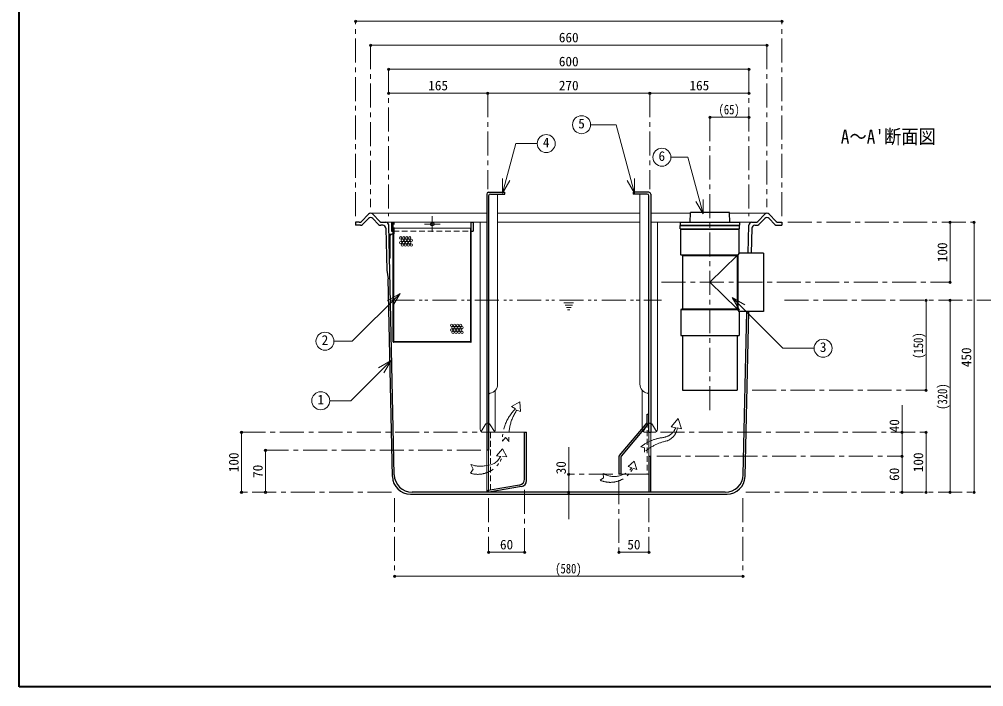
# Model space of a CAD drawing. Units: millimetres at full size, sheet at 1:8. Extents: x -1669 to 1571, y -1130 to 1118.
# Drawn here: x -1669 to -63, y -1130 to -17 of the extents above; entities that cross this region are included whole.
import ezdxf
from ezdxf.enums import TextEntityAlignment as Align

# ---------------------------------------------------------------- set-up
doc = ezdxf.new("R2010")
doc.units = ezdxf.units.MM
doc.header["$LTSCALE"] = 8
doc.header["$PDMODE"] = 32
doc.header["$PDSIZE"] = 4
for name, pattern in [('CHAIN1', [8, 5, -1, 1, -1]), ('DASHED1', [1.8, 1.2, -0.6]), ('DOUBLE_CHAIN1', [8.8, 5, -1, 0.6, -0.6, 0.6, -1])]:
    doc.linetypes.add(name, pattern=pattern)
doc.layers.add('0-0_ﾚｲﾔ1', color=4, linetype='Continuous', lineweight=9)
doc.styles.add('ＭＳ ゴシック', font='')
doc.styles.get('ＭＳ ゴシック').set_extended_font_data('MS Gothic')

msp = doc.modelspace()

# ---------------------------------------------------------------- linework, layer by layer
at = {"layer": '0-0_ﾚｲﾔ1', "color": 1, "lineweight": 40}
for p, q in [((-1668.552, -1129.782), (-1668.552, 1118.218)), ((1571.448, -1129.782), (-1668.552, -1129.782))]:
    msp.add_line(p, q, dxfattribs=at)
at = {"layer": '0-0_ﾚｲﾔ1', "linetype": 'CHAIN1'}
for p, q in [((-1108.552, -345.782), (-1108.552, -20.782)), ((-398.552, -345.782), (-398.552, -20.782)), ((-1083.552, -60.782), (-1083.552, -330.782)), ((-423.552, -60.782), (-423.552, -330.782)), ((-1053.552, -100.782), (-1053.552, -345.782)), ((-453.552, -100.782), (-453.552, -345.782)), ((-888.552, -140.782), (-888.552, -300.782)), ((-618.552, -140.782), (-618.552, -300.782)), ((-518.552, -180.782), (-518.552, -670.782)), ((-980.81, -345.782), (-980.81, -371.782)), ((-993.81, -358.782), (-967.81, -358.782)), ((-388.552, -355.782), (-78.552, -355.782)), ((-599.052, -455.782), (-118.552, -455.782)), ((-394.052, -485.782), (21.448, -485.782)), ((-448.052, -635.782), (-158.552, -635.782)), ((-1298.552, -705.782), (-906.141, -705.782)), ((-600.964, -705.782), (-158.552, -705.782)), ((-900.052, -735.782), (-1258.552, -735.782)), ((-607.052, -745.782), (-198.552, -745.782)), ((-680.052, -775.782), (-753.552, -775.782)), ((-670.052, -785.782), (-670.052, -905.782)), ((-827.052, -905.782), (-827.052, -798.853)), ((-1048.552, -805.782), (-1298.552, -805.782)), ((-1043.552, -815.782), (-1043.552, -945.782)), ((-887.052, -815.782), (-887.052, -905.782)), ((-620.052, -815.782), (-620.052, -905.782)), ((-463.552, -815.782), (-463.552, -945.782)), ((-458.552, -805.782), (-78.552, -805.782))]:
    msp.add_line(p, q, dxfattribs=at)
at = {"layer": '0-0_ﾚｲﾔ1'}
for p, q in [((-1108.552, -20.782), (-398.552, -20.782)), ((-423.552, -60.782), (-1083.552, -60.782)), ((-1053.552, -100.782), (-453.552, -100.782)), ((-888.552, -140.782), (-1053.552, -140.782)), ((-618.552, -140.782), (-888.552, -140.782)), ((-453.552, -140.782), (-618.552, -140.782)), ((-453.552, -180.782), (-518.552, -180.782)), ((-1083.552, -340.782), (-890.052, -340.782)), ((-872.052, -340.782), (-635.052, -340.782)), ((-617.052, -340.782), (-551.096, -340.782)), ((-486.008, -340.782), (-423.552, -340.782)), ((-1058.442, -355.782), (-1048.81, -355.782)), ((-912.81, -355.782), (-890.052, -355.782)), ((-901.141, -700.782), (-901.141, -355.782)), ((-872.052, -355.782), (-635.052, -355.782)), ((-617.052, -355.782), (-551.538, -355.782)), ((-605.964, -700.782), (-605.964, -355.782)), ((-448.662, -355.782), (-485.567, -355.782)), ((-118.552, -355.782), (-118.552, -455.782)), ((-78.552, -805.782), (-78.552, -355.782)), ((-473.052, -411.282), (-518.552, -455.782)), ((-518.552, -455.782), (-473.052, -500.282)), ((-158.552, -635.782), (-158.552, -485.782)), ((-118.552, -485.782), (-118.552, -805.782)), ((-875.964, -635.883), (-875.964, -700.782)), ((-631.141, -635.883), (-631.141, -698.766)), ((-198.552, -745.782), (-198.552, -660.782)), ((-1298.552, -805.782), (-1298.552, -705.782)), ((-899.676, -704.317), (-892.81, -693.161)), ((-896.141, -705.782), (-890.052, -705.782)), ((-877.428, -704.317), (-884.294, -693.161)), ((-610.964, -705.782), (-617.052, -705.782)), ((-607.428, -704.317), (-614.294, -693.161)), ((-158.552, -705.782), (-158.552, -805.782)), ((-1258.552, -735.782), (-1258.552, -805.782)), ((-753.552, -730.782), (-753.552, -850.782)), ((-198.552, -805.782), (-198.552, -745.782)), ((-827.052, -905.782), (-887.052, -905.782)), ((-620.052, -905.782), (-670.052, -905.782)), ((-463.552, -945.782), (-1043.552, -945.782))]:
    msp.add_line(p, q, dxfattribs=at)
at = {"layer": '0-0_ﾚｲﾔ1', "color": 7, "lineweight": 18}
for p, q in [((-717.266, -193.163), (-674.756, -193.163)), ((-644.235, -307.07), (-674.756, -193.163)), ((-583.527, -247.345), (-555.052, -247.345)), ((-529.77, -341.701), (-555.052, -247.345)), ((-863.724, -307.012), (-863.724, -283.012)), ((-863.724, -307.012), (-851.724, -286.227)), ((-644.235, -307.07), (-656.235, -286.285)), ((-644.235, -307.07), (-644.235, -283.07)), ((-872.052, -308.782), (-872.052, -625.782)), ((-635.052, -308.782), (-635.052, -625.782)), ((-529.77, -341.701), (-541.77, -320.916)), ((-529.77, -341.701), (-529.77, -317.701)), ((-1045.81, -355.782), (-915.81, -355.782)), ((-1044.81, -365.782), (-916.81, -365.782)), ((-1046.197, -374.383), (-1051.058, -375.512)), ((-1050.719, -377.768), (-1050.719, -415.782)), ((-1045.857, -375.844), (-1049.945, -376.794)), ((-1034.467, -474.272), (-1114.151, -553.956)), ((-1034.467, -474.272), (-1055.252, -486.272)), ((-1034.467, -474.272), (-1046.467, -495.057)), ((-481.345, -481.241), (-460.56, -493.241)), ((-481.345, -481.241), (-469.345, -502.026)), ((-1144.516, -553.956), (-1114.151, -553.956)), ((-1049.498, -586.123), (-1116.61, -653.234)), ((-1049.498, -586.123), (-1070.283, -598.123)), ((-1049.498, -586.123), (-1061.498, -606.907)), ((-1151.497, -653.234), (-1116.61, -653.234)), ((-827.052, -705.782), (-887.052, -705.782)), ((-620.052, -705.782), (-620.052, -745.782)), ((-617.052, -705.782), (-617.052, -745.782)), ((-890.052, -735.782), (-890.052, -805.782)), ((-887.052, -735.782), (-887.052, -805.782)), ((-666.552, -775.782), (-620.052, -775.782))]:
    msp.add_line(p, q, dxfattribs=at)
at = {"layer": '0-0_ﾚｲﾔ1', "color": 5, "lineweight": 25}
for p, q in [((-890.052, -308.782), (-890.052, -735.782)), ((-887.052, -305.782), (-860.052, -305.782)), ((-887.052, -311.782), (-887.052, -735.782)), ((-884.052, -308.782), (-860.052, -308.782)), ((-860.052, -308.782), (-860.052, -305.782)), ((-646.552, -305.782), (-646.552, -308.782)), ((-620.052, -305.782), (-646.552, -305.782)), ((-623.052, -308.782), (-646.552, -308.782)), ((-620.052, -705.782), (-620.052, -311.782)), ((-617.052, -308.782), (-617.052, -705.782)), ((-1098.87, -354.28), (-1087.125, -342.284)), ((-1096.912, -359.28), (-1087.125, -349.284)), ((-1068.234, -354.28), (-1079.98, -342.284)), ((-1079.98, -349.284), (-1070.193, -359.28)), ((-551.552, -356.282), (-551.052, -339.282)), ((-486.052, -339.282), (-551.052, -339.282)), ((-485.552, -356.282), (-486.052, -339.282)), ((-438.87, -354.28), (-427.125, -342.284)), ((-427.125, -349.284), (-436.912, -359.28)), ((-408.234, -354.28), (-419.98, -342.284)), ((-410.193, -359.28), (-419.98, -349.284)), ((-1102.443, -355.782), (-1108.552, -355.782)), ((-1108.552, -355.782), (-1108.552, -360.782)), ((-1100.485, -360.782), (-1108.552, -360.782)), ((-1063.332, -360.782), (-1066.62, -360.782)), ((-1064.662, -355.782), (-1058.442, -355.782)), ((-1058.334, -365.671), (-1056.776, -435.782)), ((-1044.204, -776.448), (-1053.444, -360.671)), ((-1048.81, -355.782), (-1048.81, -370.782)), ((-1048.81, -355.782), (-1045.81, -355.782)), ((-1045.81, -554.782), (-1045.81, -355.782)), ((-1044.81, -365.782), (-1045.81, -365.782)), ((-1044.81, -554.282), (-1044.81, -365.782)), ((-915.81, -355.782), (-912.81, -355.782)), ((-915.81, -554.782), (-915.81, -355.782)), ((-912.81, -355.782), (-912.81, -370.782)), ((-568.052, -356.282), (-568.052, -360.782)), ((-469.052, -356.282), (-568.052, -356.282)), ((-568.052, -360.782), (-469.052, -360.782)), ((-568.052, -361.282), (-469.052, -361.282)), ((-568.052, -366.782), (-568.052, -361.282)), ((-567.052, -410.282), (-567.052, -367.282)), ((-567.052, -367.282), (-470.052, -367.282)), ((-470.052, -407.282), (-470.052, -367.282)), ((-469.052, -356.282), (-469.052, -360.782)), ((-454.697, -407.282), (-453.661, -360.671)), ((-448.771, -365.671), (-449.695, -407.282)), ((-448.662, -355.782), (-442.443, -355.782)), ((-443.772, -360.782), (-440.485, -360.782)), ((-406.62, -360.782), (-398.552, -360.782)), ((-404.662, -355.782), (-398.552, -355.782)), ((-398.552, -355.782), (-398.552, -360.782)), ((-1048.81, -370.782), (-1045.81, -370.782)), ((-915.81, -370.782), (-912.81, -370.782)), ((-564.052, -411.282), (-564.052, -500.282)), ((-473.052, -411.282), (-472.052, -410.282)), ((-429.052, -407.282), (-470.052, -407.282)), ((-1056.776, -435.782), (-1054.455, -450.206)), ((-1047.138, -779.448), (-1054.455, -450.206)), ((-567.052, -501.282), (-472.052, -501.282)), ((-564.052, -500.282), (-473.052, -500.282)), ((-473.052, -500.282), (-472.052, -501.282)), ((-470.052, -504.282), (-472.052, -501.282)), ((-470.052, -504.282), (-470.052, -544.282)), ((-462.9, -776.448), (-456.852, -504.282)), ((-459.966, -779.448), (-453.851, -504.282)), ((-567.052, -544.282), (-470.052, -544.282)), ((-473.052, -544.282), (-473.052, -635.782)), ((-916.81, -555.782), (-1044.81, -555.782)), ((-917.31, -554.782), (-1044.31, -554.782)), ((-623.751, -689.93), (-669.353, -744.455)), ((-827.052, -705.782), (-824.052, -705.782)), ((-827.052, -783.853), (-827.052, -705.782)), ((-824.052, -786.37), (-824.052, -705.782)), ((-620.751, -691.02), (-666.353, -745.544)), ((-620.052, -705.782), (-617.052, -705.782)), ((-887.052, -735.782), (-890.052, -735.782)), ((-670.052, -746.38), (-670.052, -775.782)), ((-667.052, -747.469), (-667.052, -775.782)), ((-620.052, -745.782), (-620.052, -805.782)), ((-620.052, -745.782), (-617.052, -745.782)), ((-617.052, -805.782), (-617.052, -745.782)), ((-666.052, -775.782), (-670.052, -775.782)), ((-835.316, -793.701), (-887.573, -802.916)), ((-832.316, -796.219), (-886.552, -805.782)), ((-1017.146, -808.782), (-489.959, -808.782)), ((-492.893, -805.782), (-1014.146, -805.782))]:
    msp.add_line(p, q, dxfattribs=at)
at = {"layer": '0-0_ﾚｲﾔ1', "linetype": 'DASHED1'}
for p, q in [((-1044.31, -373.896), (-1044.31, -355.782)), ((-1045.81, -370.782), (-915.81, -370.782)), ((-623.052, -688.006), (-623.052, -775.782)), ((-887.052, -705.782), (-890.052, -705.782)), ((-884.052, -705.782), (-884.052, -805.341)), ((-631.141, -698.766), (-631.141, -700.782)), ((-629.676, -704.317), (-622.81, -693.161)), ((-626.141, -705.782), (-620.052, -705.782))]:
    msp.add_line(p, q, dxfattribs=at)
at = {"layer": '0-0_ﾚｲﾔ1', "linetype": 'DOUBLE_CHAIN1'}
for p, q in [((-1050.663, -485.782), (-599.052, -485.782)), ((-761.552, -489.782), (-745.552, -489.782)), ((-759.552, -493.782), (-747.552, -493.782)), ((-757.552, -497.782), (-749.552, -497.782)), ((-755.552, -501.782), (-751.552, -501.782)), ((-849.165, -663.01), (-835.032, -654.989)), ((-842.29, -666.448), (-849.165, -663.01)), ((-582.977, -696.816), (-571.507, -682.699)), ((-565.919, -699.757), (-571.507, -682.699)), ((-575.486, -698.479), (-582.977, -696.816)), ((-572.759, -698.479), (-565.919, -699.757)), ((-864.062, -720.688), (-858.714, -714.576)), ((-852.985, -721.07), (-858.714, -714.576)), ((-856.423, -746.662), (-864.105, -733.211)), ((-633.791, -730.189), (-627.682, -731.814)), ((-627.653, -738.713), (-627.682, -731.814)), ((-864.062, -745.898), (-856.423, -746.662)), ((-654.886, -762.99), (-644.74, -753.725)), ((-917.156, -774.164), (-912.797, -767.257)), ((-916.774, -759.267), (-912.797, -767.257)), ((-648.623, -764.796), (-654.886, -762.99)), ((-701.301, -785.595), (-695.914, -781.739)), ((-696.357, -774.343), (-695.914, -781.739))]:
    msp.add_line(p, q, dxfattribs=at)
at = {"layer": '0-0_ﾚｲﾔ1', "color": 7, "lineweight": 18}
for points in [[(-863.724, -307.012), (-841.669, -224.703), (-806.142, -224.703)], [(-1052.219, -376.973), (-1052.219, -415.782), (-1050.719, -415.782)], [(-481.345, -481.241), (-396.863, -565.723), (-344.913, -565.723)]]:
    msp.add_lwpolyline(points, dxfattribs=at)
at = {"layer": '0-0_ﾚｲﾔ1', "color": 5, "lineweight": 25}
for points in [[(-916.81, -554.282), (-916.81, -365.782), (-915.81, -365.782)], [(-568.052, -366.782), (-469.052, -366.782), (-469.052, -361.282)], [(-564.052, -411.282), (-567.052, -410.282), (-472.052, -410.282)], [(-564.052, -411.282), (-473.052, -411.282), (-473.052, -500.282)], [(-470.052, -407.282), (-472.052, -410.282), (-472.052, -501.282)], [(-429.052, -407.282), (-429.052, -504.282), (-470.052, -504.282)], [(-564.052, -500.282), (-567.052, -501.282), (-567.052, -544.282)], [(-564.052, -544.282), (-564.052, -635.782), (-473.052, -635.782)], [(-623.052, -688.006), (-623.052, -675.782), (-620.052, -675.782)]]:
    msp.add_lwpolyline(points, dxfattribs=at)
at = {"layer": '0-0_ﾚｲﾔ1', "linetype": 'DOUBLE_CHAIN1'}
for points in [[(-839.998, -668.74), (-833.886, -671.031), (-835.032, -654.989)], [(-866.736, -745.898), (-873.994, -744.977), (-864.105, -733.211)], [(-916.774, -759.267), (-915.881, -759.571), (-914.34, -760.086), (-912.797, -760.578), (-911.249, -761.034), (-909.696, -761.439), (-908.135, -761.779), (-907.225, -761.941), (-906.064, -762.106), (-904.05, -762.288), (-902.019, -762.357), (-899.973, -762.33), (-897.91, -762.224), (-895.832, -762.058), (-894.62, -761.941), (-892.775, -761.74), (-889.592, -761.305), (-886.451, -760.716), (-883.4, -759.924), (-880.487, -758.879), (-877.761, -757.533), (-876.285, -756.594), (-875.233, -755.807), (-873.523, -754.301), (-871.924, -752.636), (-870.411, -750.846), (-868.96, -748.966), (-867.547, -747.032), (-866.736, -745.898)], [(-646.747, -765.649), (-640.181, -767.989), (-644.74, -753.725)]]:
    msp.add_lwpolyline(points, dxfattribs=at)
at = {"layer": '0-0_ﾚｲﾔ1', "color": 7, "lineweight": 18}
for centre in [(-732.266, -193.163), (-791.142, -224.703), (-598.527, -247.345), (-1159.516, -553.956), (-329.913, -565.723), (-1166.497, -653.234)]:
    msp.add_circle(centre, 15, dxfattribs=at)
at = {"layer": '0-0_ﾚｲﾔ1', "color": 5, "lineweight": 25}
msp.add_circle((-980.81, -358.782), 3, dxfattribs=at)
at = {"layer": '0-0_ﾚｲﾔ1'}
for centre in [(-1033.263, -381.742), (-1030.763, -385.742), (-1028.263, -381.742), (-1025.763, -385.742), (-1023.263, -381.742), (-1020.763, -385.742), (-1018.263, -381.742), (-1015.763, -385.742), (-1033.263, -389.742), (-1030.763, -393.742), (-1028.263, -389.742), (-1025.763, -393.742), (-1023.263, -389.742), (-1020.763, -393.742), (-1018.263, -389.742), (-1015.763, -393.742), (-948.684, -527.358), (-946.184, -531.358), (-943.684, -527.358), (-941.184, -531.358), (-938.684, -527.358), (-936.184, -531.358), (-933.684, -527.358), (-931.184, -531.358), (-948.684, -535.358), (-946.184, -539.358), (-943.684, -535.358), (-941.184, -539.358), (-938.684, -535.358), (-936.184, -539.358), (-933.684, -535.358), (-931.184, -539.358)]:
    msp.add_circle(centre, 2, dxfattribs=at)
at = {"layer": '0-0_ﾚｲﾔ1', "color": 5, "lineweight": 25}
for centre, radius, start, end in [((-887.052, -308.782), 3, 90, 180), ((-884.052, -311.782), 3, 90, 180), ((-623.052, -311.782), 3, 0, 90), ((-620.052, -308.782), 3, 0, 90), ((-1083.552, -345.782), 5, 44.3947, 135.6053), ((-1083.552, -352.782), 5, 44.3947, 135.6053), ((-423.552, -345.782), 5, 44.3947, 135.6053), ((-423.552, -352.782), 5, 44.3947, 135.6053), ((-1102.443, -350.782), 5, 270, 315.6053), ((-1100.485, -355.782), 5, 270, 315.6053), ((-1066.62, -355.782), 5, 224.3947, 270), ((-1064.662, -350.782), 5, 224.3947, 270), ((-1063.332, -365.782), 5, 1.27303, 90), ((-1058.442, -360.782), 5, 1.27303, 90), ((-448.662, -360.782), 5, 90, 178.72697), ((-443.772, -365.782), 5, 90, 178.72697), ((-442.443, -350.782), 5, 270, 315.6053), ((-440.485, -355.782), 5, 270, 315.6053), ((-406.62, -355.782), 5, 224.3947, 270), ((-404.662, -350.782), 5, 224.3947, 270), ((-1044.81, -554.782), 1, 180, 270), ((-1044.31, -554.282), 0.5, 180, 270), ((-917.31, -554.282), 0.5, 270, 0), ((-916.81, -554.782), 1, 270, 0), ((-626.052, -688.006), 3, 320.09212, 0), ((-623.052, -689.095), 3, 320.09212, 0), ((-667.052, -746.38), 3, 140.09212, 180), ((-664.052, -747.469), 3, 140.09212, 180), ((-1017.146, -778.782), 30, 181.27303, 270), ((-1014.211, -775.782), 30, 181.27303, 270), ((-837.052, -783.853), 10, 280, 0), ((-834.052, -786.37), 10, 280, 0), ((-492.893, -775.782), 30, 270, 358.72697), ((-489.959, -778.782), 30, 270, 358.72697), ((-887.052, -805.87), 3, 100, 178.31596)]:
    msp.add_arc(centre, radius, start, end, dxfattribs=at)
at = {"layer": '0-0_ﾚｲﾔ1', "color": 7, "lineweight": 18}
for centre, radius, start, end in [((-1050.719, -376.973), 1.5, 103.07978, 180), ((-1049.719, -377.768), 1, 103.07978, 180), ((-1046.31, -373.896), 0.5, 283.07978, 0), ((-887.052, -625.782), 15, 279.59407, 0), ((-620.052, -625.782), 15, 180, 260.40593), ((-884.052, -643.53), 3, 99.59407, 180), ((-623.052, -643.53), 3, 0, 80.40593)]:
    msp.add_arc(centre, radius, start, end, dxfattribs=at)
at = {"layer": '0-0_ﾚｲﾔ1'}
for centre, radius, start, end in [((-1046.31, -373.896), 2, 283.07978, 284.47751), ((-896.141, -700.782), 5, 180, 270), ((-888.552, -695.782), 5, 107.4576, 148.38993), ((-888.552, -695.782), 5, 31.61007, 72.5424), ((-880.964, -700.782), 5, 270, 0), ((-618.552, -695.782), 5, 31.61007, 72.5424), ((-610.964, -700.782), 5, 270, 0)]:
    msp.add_arc(centre, radius, start, end, dxfattribs=at)
at = {"layer": '0-0_ﾚｲﾔ1', "linetype": 'DASHED1'}
for centre, radius, start, end in [((-1046.31, -373.896), 2, 284.47751, 0), ((-888.552, -695.782), 5, 72.5424, 107.4576), ((-626.141, -700.782), 5, 180, 270), ((-618.552, -695.782), 5, 72.5424, 148.38993)]:
    msp.add_arc(centre, radius, start, end, dxfattribs=at)
at = {"layer": '0-0_ﾚｲﾔ1', "linetype": 'DOUBLE_CHAIN1'}
for centre, radius, start, end in [((-789.246, -719.23), 74.83, 135.1416, 181.11652), ((-775.303, -712.572), 78.145, 145.88133, 186.24307), ((-600.517, -687.612), 27.288, 273.74331, 336.53021), ((-599.267, -695.08), 26.725, 292.27662, 352.6912), ((-588.577, -785.753), 71.635, 98.15213, 129.13625), ((-572.081, -803.256), 85.171, 101.55088, 130.72857), ((-905.213, -732.599), 43.247, 253.96884, 342.09052), ((-684.358, -747.359), 41.822, 246.10105, 334.0663), ((-677.788, -743.081), 36.361, 239.28967, 323.3302)]:
    msp.add_arc(centre, radius, start, end, dxfattribs=at)
at = {"layer": '0-0_ﾚｲﾔ1', "color": 1}
for p in [(-1108.552, -20.782), (-398.552, -20.782), (-1083.552, -60.782), (-423.552, -60.782), (-1053.552, -100.782), (-453.552, -100.782), (-1053.552, -140.782), (-888.552, -140.782), (-618.552, -140.782), (-453.552, -140.782), (-518.552, -180.782), (-453.552, -180.782), (-118.552, -355.782), (-78.552, -355.782), (-118.552, -455.782), (-158.552, -485.782), (-118.552, -485.782), (-158.552, -635.782), (-1298.552, -705.782), (-198.552, -705.782), (-158.552, -705.782), (-1258.552, -735.782), (-198.552, -745.782), (-753.552, -775.782), (-1298.552, -805.782), (-1258.552, -805.782), (-753.552, -805.782), (-198.552, -805.782), (-158.552, -805.782), (-118.552, -805.782), (-78.552, -805.782), (-887.052, -905.782), (-827.052, -905.782), (-670.052, -905.782), (-620.052, -905.782), (-1043.552, -945.782), (-463.552, -945.782)]:
    msp.add_point(p, dxfattribs=at)

# ---------------------------------------------------------------- texts
at = {"layer": '0-0_ﾚｲﾔ1', "color": 7, "style": 'ＭＳ ゴシック'}
for s, p in [('660', (-770.052, -60.782)), ('600', (-770.052, -100.782)), ('165', (-987.552, -140.782)), ('270', (-770.052, -140.782)), ('165', (-552.552, -140.782)), ('5', (-737.766, -204.163)), ('4', (-796.642, -235.703)), ('6', (-604.027, -258.345)), ('2', (-1165.016, -564.956)), ('3', (-335.413, -576.723)), ('1', (-1171.997, -664.234)), ('60', (-868.052, -905.782)), ('50', (-656.052, -905.782))]:
    msp.add_text(s, height=16.13, dxfattribs=at).set_placement(p, align=Align.BOTTOM_LEFT)
for s, height, width, p in [('(65)', 16.13, 0.8, (-504.052, -180.782)), ("A～A'断面図", 23.46, 0.9, (-300.552, -231.782)), ('(580)', 16.13, 0.8, (-776.052, -945.782))]:
    msp.add_text(s, height=height, dxfattribs=dict(at, width=width)).set_placement(p, align=Align.BOTTOM_LEFT)
for s, p in [('100', (-118.552, -422.282)), ('450', (-78.552, -597.282)), ('40', (-198.552, -705.782)), ('100', (-1298.552, -772.282)), ('100', (-158.552, -772.282)), ('70', (-1258.552, -781.782)), ('30', (-753.552, -775.782)), ('60', (-198.552, -786.782))]:
    msp.add_text(s, height=16.13, rotation=90, dxfattribs=at).set_placement(p, align=Align.BOTTOM_LEFT)
at = {"layer": '0-0_ﾚｲﾔ1', "color": 7, "style": 'ＭＳ ゴシック', "width": 0.8}
for s, p in [('(150)', (-158.552, -583.282)), ('(320)', (-118.552, -668.282))]:
    msp.add_text(s, height=16.13, rotation=90, dxfattribs=at).set_placement(p, align=Align.BOTTOM_LEFT)

doc.saveas('drawing.dxf')
